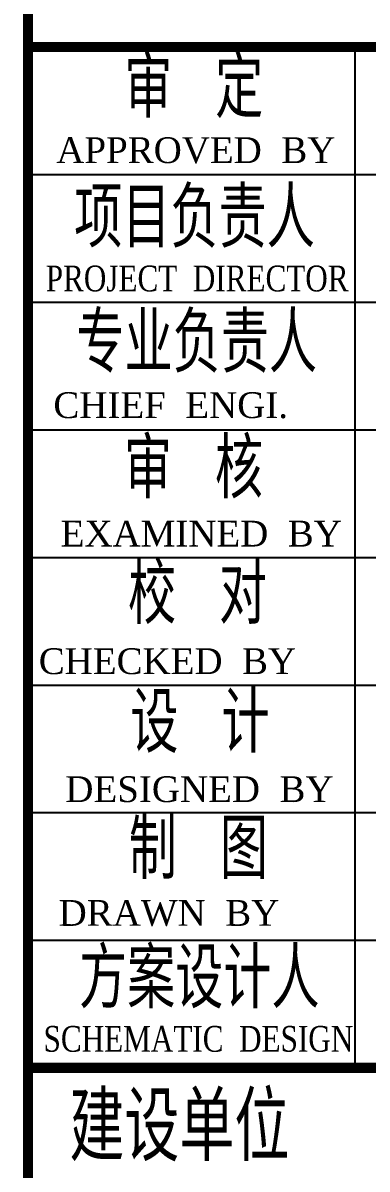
# Model space of a CAD drawing. Extents: x 14207793 to 14719554, y -1675802 to -1228715.
# Drawn here: x 14261163 to 14263166, y -1558371 to -1551703 of the extents above; entities that cross this region are included whole.
import ezdxf

# ---------------------------------------------------------------- set-up
doc = ezdxf.new("R2010")
doc.units = 0
doc.header["$LTSCALE"] = 500
doc.header["$MEASUREMENT"] = 0
doc.layers.get('0').update_dxf_attribs({"linetype": 'CONTINUOUS'})
doc.layers.add('PUB_TITLE', color=4, linetype='CONTINUOUS')
doc.styles.add('GHF', font='TIMES.TTF')
doc.styles.add('HZ', font='txt', dxfattribs={"width": 0.8, "bigfont": 'hztxt'})

msp = doc.modelspace()

# ---------------------------------------------------------------- linework, layer by layer
at = {"color": 4, "const_width": 59.39}
msp.add_lwpolyline([(14266192.5, -1567890), (14261192.5, -1567890), (14261192.5, -1535631.08), (14266192.5, -1535631.08)], close=True, dxfattribs=at)
at = {"layer": 'PUB_TITLE'}
for p, q in [((14263095.33, -1551825.85, -1000), (14263095.33, -1557766.38, -1000)), ((14261192.5, -1552585.1), (14266192.5, -1552585.1, -1000)), ((14261192.5, -1553327.45), (14266192.5, -1553327.45, -1000)), ((14261192.5, -1554069.8), (14266192.5, -1554069.8, -1000)), ((14261192.5, -1554812.15), (14266192.5, -1554812.15, -1000)), ((14261192.5, -1555554.5), (14266192.5, -1555554.5, -1000)), ((14261192.5, -1556296.85), (14266192.5, -1556296.85, -1000)), ((14261192.5, -1557039.2), (14266192.5, -1557039.2, -1000)), ((14261192.5, -1557781.55), (14266192.5, -1557781.55, -1000))]:
    msp.add_line(p, q, dxfattribs=at)
at = {"layer": 'PUB_TITLE', "const_width": 59.39}
for points in [[(14261192.5, -1551842.75), (14266192.5, -1551842.75), (14266192.5, -1557781.55), (14261192.5, -1557781.55)], [(14261192.5, -1557781.55), (14266192.5, -1557781.55), (14266192.5, -1567890), (14261192.5, -1567890)]]:
    msp.add_lwpolyline(points, close=True, dxfattribs=at)

# ---------------------------------------------------------------- texts
at = {"color": 2, "width": 0.8}
for s, height, style, p in [('审 定', 350, 'HZ', (14261752.21, -1552255.07, -2000)), ('项目负责人', 350, 'HZ', (14261461.49, -1553010.45, -2000)), ('PROJECT  DIRECTOR', 150, 'GHF', (14261295.73, -1553264.42)), ('专业负责人', 350, 'HZ', (14261474.29, -1553737.42, -2000)), ('审 核', 350, 'HZ', (14261750.3, -1554468.77, 295.35)), ('校 对', 350, 'HZ', (14261774.44, -1555199.21, -2000)), ('设 计', 350, 'HZ', (14261788.23, -1555948.27, -2000)), ('制 图', 350, 'HZ', (14261779.03, -1556683.48, -2000)), ('方案设计人', 350, 'HZ', (14261488.99, -1557435.13, -2000)), ('SCHEMATIC  DESIGN', 150, 'GHF', (14261282.86, -1557687.86)), ('建设单位', 400, 'HZ', (14261433.39, -1558324.37, -27.76))]:
    msp.add_text(s, height=height, dxfattribs=dict(at, style=style)).set_placement(p)
at = {"color": 2, "style": 'GHF'}
for s, p in [('APPROVED  BY', (14261357.2, -1552518)), ('CHIEF  ENGI.', (14261340.1, -1554001.29, -1000)), ('EXAMINED  BY', (14261382.71, -1554748.85)), ('CHECKED  BY', (14261254.94, -1555490.75, -1000)), ('DESIGNED  BY', (14261409.77, -1556235.43)), ('DRAWN  BY', (14261370.76, -1556955.49, -1000))]:
    msp.add_text(s, height=150, dxfattribs=at).set_placement(p)

doc.saveas('drawing.dxf')
